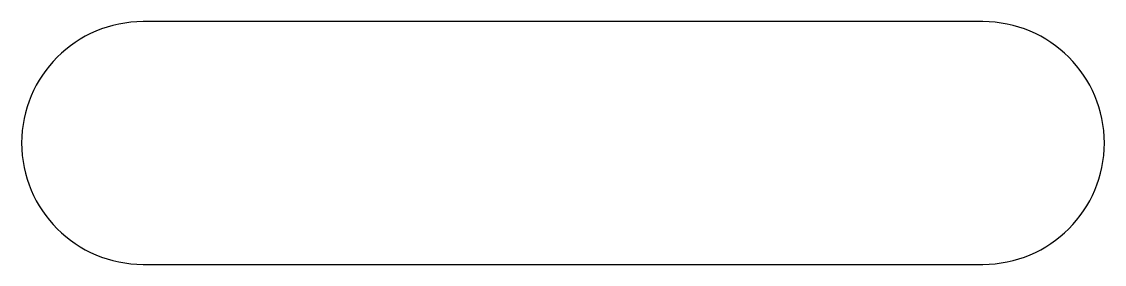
# Model space of a CAD drawing. Header units: millimetres. Extents: x -26.5 to 22.5, y -11 to 0.
import ezdxf

# ---------------------------------------------------------------- set-up
doc = ezdxf.new("R2010")
doc.units = ezdxf.units.MM
doc.layers.get('0').update_dxf_attribs({"linetype": 'CONTINUOUS'})

msp = doc.modelspace()

# ---------------------------------------------------------------- linework, layer by layer
msp.add_lwpolyline([(17, 0), (-21, 0, 1), (-21, -11), (17, -11, 1)], format="xyb", close=True)

doc.saveas('drawing.dxf')
